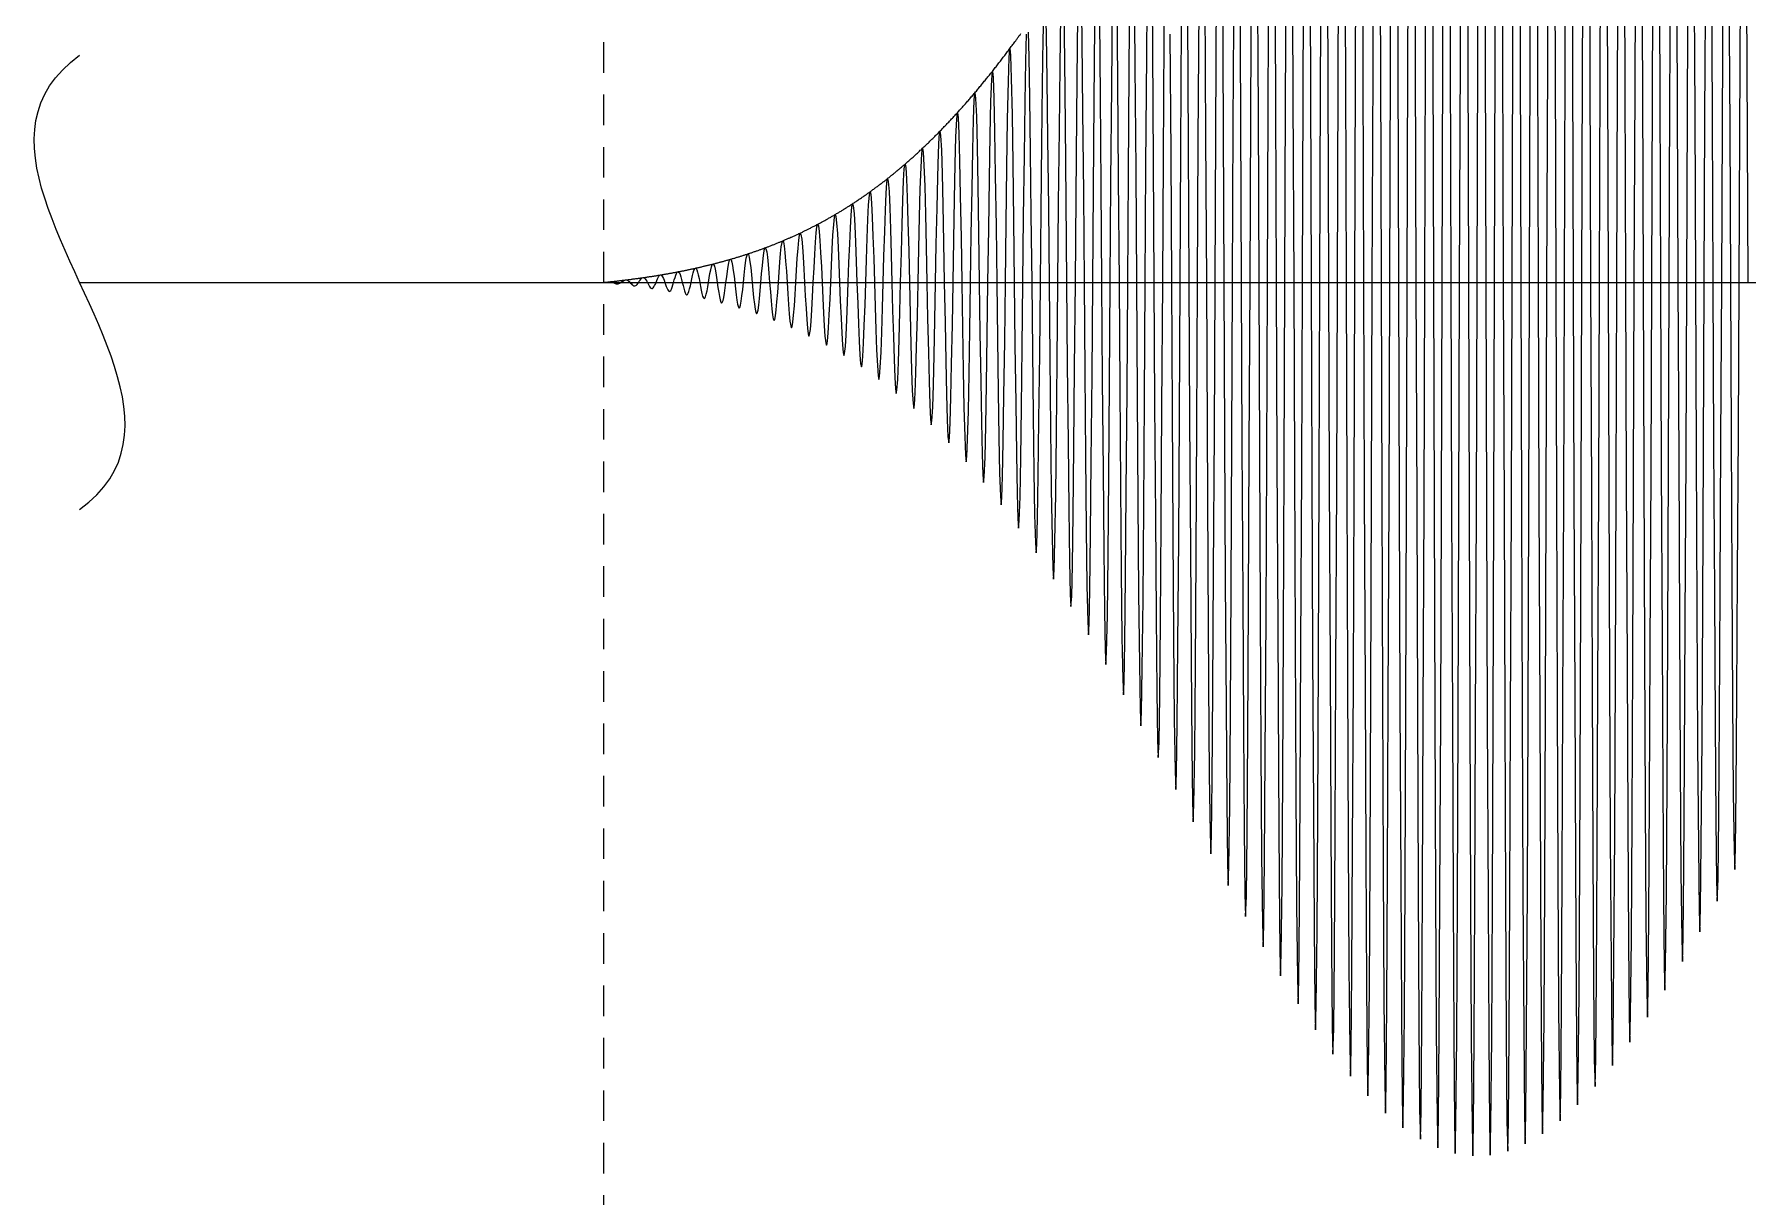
# Model space of a CAD drawing. Header units: metres. Extents: x 5 to 509, y -1 to 159.
# Drawn here: x 28.48 to 48.1, y 66.53 to 79.84 of the extents above; entities that cross this region are included whole.
import ezdxf

# ---------------------------------------------------------------- set-up
doc = ezdxf.new("R2010")
doc.units = ezdxf.units.M
doc.linetypes.add('DASHED', pattern=[0.6, 0.35, -0.25])
doc.layers.add('BASE', color=8, linetype='Continuous')
doc.layers.add('WAVE', color=7, linetype='Continuous')

msp = doc.modelspace()

# ---------------------------------------------------------------- linework, layer by layer
at = {"layer": 'BASE', "linetype": 'DASHED'}
msp.add_line((35, -1), (35, 129), dxfattribs=at)
at = {"layer": 'BASE'}
msp.add_line((29, 77), (501, 77), dxfattribs=at)
at = {"layer": 'WAVE'}
for points in [[(44.083, 81.812), (44.092, 79.493), (44.1, 77), (44.108, 74.504), (44.117, 72.174), (44.125, 70.171), (44.133, 68.631), (44.142, 67.659), (44.15, 67.323), (44.158, 67.647), (44.167, 68.609), (44.175, 70.145), (44.183, 72.149), (44.192, 74.488), (44.2, 77), (44.208, 79.515), (44.217, 81.862)], [(44.283, 81.884), (44.292, 79.53), (44.3, 77), (44.308, 74.468), (44.317, 72.105), (44.325, 70.074), (44.333, 68.513), (44.342, 67.529), (44.35, 67.19), (44.358, 67.52), (44.367, 68.496), (44.375, 70.054), (44.383, 72.086), (44.392, 74.455), (44.4, 77), (44.408, 79.547), (44.417, 81.923)], [(44.483, 81.94), (44.492, 79.558), (44.5, 77), (44.508, 74.44), (44.517, 72.053), (44.525, 70.001), (44.533, 68.425), (44.542, 67.433), (44.55, 67.092), (44.558, 67.426), (44.567, 68.413), (44.575, 69.987), (44.583, 72.039), (44.592, 74.431), (44.6, 77), (44.608, 79.57), (44.617, 81.967)], [(44.683, 81.977), (44.692, 79.577), (44.7, 77), (44.708, 74.422), (44.717, 72.018), (44.725, 69.953), (44.733, 68.368), (44.742, 67.37), (44.75, 67.028), (44.758, 67.366), (44.767, 68.361), (44.775, 69.945), (44.783, 72.011), (44.792, 74.417), (44.8, 77), (44.808, 79.584), (44.817, 81.992)], [(44.883, 81.997), (44.892, 79.587), (44.9, 77), (44.908, 74.413), (44.917, 72.002), (44.925, 69.931), (44.933, 68.341), (44.942, 67.342), (44.95, 67.001), (44.958, 67.342), (44.967, 68.34), (44.975, 69.929), (44.983, 72), (44.992, 74.412), (45, 77), (45.008, 79.588), (45.017, 82)], [(45.083, 81.998), (45.092, 79.587), (45.1, 77), (45.108, 74.413), (45.117, 72.003), (45.125, 69.934), (45.133, 68.347), (45.142, 67.35), (45.15, 67.01), (45.158, 67.352), (45.167, 68.351), (45.175, 69.939), (45.183, 72.008), (45.192, 74.416), (45.2, 77), (45.208, 79.583), (45.217, 81.989)], [(45.283, 81.982), (45.292, 79.578), (45.3, 77), (45.308, 74.423), (45.317, 72.023), (45.325, 69.963), (45.333, 68.383), (45.342, 67.392), (45.35, 67.056), (45.358, 67.397), (45.367, 68.393), (45.375, 69.974), (45.383, 72.033), (45.392, 74.43), (45.4, 77), (45.408, 79.569), (45.417, 81.961)], [(45.483, 81.947), (45.492, 79.56), (45.5, 77), (45.508, 74.442), (45.517, 72.06), (45.525, 70.017), (45.533, 68.451), (45.542, 67.469), (45.55, 67.137), (45.558, 67.477), (45.567, 68.465), (45.575, 70.035), (45.583, 72.077), (45.592, 74.453), (45.6, 77), (45.608, 79.545), (45.617, 81.914)], [(45.683, 81.895), (45.692, 79.532), (45.7, 77), (45.708, 74.47), (45.717, 72.116), (45.725, 70.096), (45.733, 68.549), (45.742, 67.58), (45.75, 67.253), (45.758, 67.59), (45.767, 68.568), (45.775, 70.12), (45.783, 72.138), (45.792, 74.485), (45.8, 77), (45.808, 79.512), (45.817, 81.851)], [(45.883, 81.826), (45.892, 79.496), (45.9, 77), (45.908, 74.507), (45.917, 72.188), (45.925, 70.199), (45.933, 68.676), (45.942, 67.723), (45.95, 67.402), (45.958, 67.736), (45.967, 68.7), (45.975, 70.228), (45.983, 72.215), (45.992, 74.525), (46, 77), (46.008, 79.471), (46.017, 81.77)], [(43.683, 81.621), (43.692, 79.394), (43.7, 77), (43.708, 74.601), (43.717, 72.361), (43.725, 70.433), (43.733, 68.95), (43.742, 68.013), (43.75, 67.687), (43.758, 67.995), (43.767, 68.919), (43.775, 70.396), (43.783, 72.326), (43.792, 74.578), (43.8, 77), (43.808, 79.426), (43.817, 81.691)], [(43.883, 81.724), (43.892, 79.447), (43.9, 77), (43.908, 74.548), (43.917, 72.26), (43.925, 70.291), (43.933, 68.777), (43.942, 67.821), (43.95, 67.489), (43.958, 67.806), (43.967, 68.751), (43.975, 70.259), (43.983, 72.23), (43.992, 74.529), (44, 77), (44.008, 79.475), (44.017, 81.785)], [(46.083, 81.74), (46.092, 79.452), (46.1, 77), (46.108, 74.553), (46.117, 72.276), (46.125, 70.325), (46.133, 68.832), (46.142, 67.897), (46.15, 67.584), (46.158, 67.913), (46.167, 68.86), (46.175, 70.36), (46.183, 72.309), (46.192, 74.574), (46.2, 77), (46.208, 79.422), (46.217, 81.674)], [(46.283, 81.639), (46.292, 79.399), (46.3, 77), (46.308, 74.606), (46.317, 72.379), (46.325, 70.472), (46.333, 69.013), (46.342, 68.101), (46.35, 67.796), (46.358, 68.119), (46.367, 69.046), (46.375, 70.512), (46.383, 72.417), (46.392, 74.63), (46.4, 77), (46.408, 79.365), (46.417, 81.563)], [(43.283, 81.372), (43.292, 79.266), (43.3, 77), (43.308, 74.728), (43.317, 72.605), (43.325, 70.777), (43.333, 69.369), (43.342, 68.478), (43.35, 68.166), (43.358, 68.456), (43.367, 69.33), (43.375, 70.73), (43.383, 72.561), (43.392, 74.699), (43.4, 77), (43.408, 79.306), (43.417, 81.461)], [(43.483, 81.503), (43.492, 79.333), (43.5, 77), (43.508, 74.661), (43.517, 72.477), (43.525, 70.596), (43.533, 69.148), (43.542, 68.232), (43.55, 67.913), (43.558, 68.213), (43.567, 69.113), (43.575, 70.553), (43.583, 72.437), (43.592, 74.635), (43.6, 77), (43.608, 79.37), (43.617, 81.583)], [(46.483, 81.523), (46.492, 79.339), (46.5, 77), (46.508, 74.667), (46.517, 72.497), (46.525, 70.639), (46.533, 69.219), (46.542, 68.332), (46.55, 68.036), (46.558, 68.352), (46.567, 69.256), (46.575, 70.684), (46.583, 72.539), (46.592, 74.694), (46.6, 77), (46.608, 79.301), (46.617, 81.439)], [(43.083, 81.23), (43.092, 79.193), (43.1, 77), (43.108, 74.801), (43.117, 72.746), (43.125, 70.975), (43.133, 69.611), (43.142, 68.747), (43.15, 68.443), (43.158, 68.723), (43.167, 69.569), (43.175, 70.924), (43.183, 72.698), (43.192, 74.77), (43.2, 77), (43.208, 79.236), (43.217, 81.326)], [(46.683, 81.395), (46.692, 79.272), (46.7, 77), (46.708, 74.734), (46.717, 72.628), (46.725, 70.825), (46.733, 69.447), (46.742, 68.587), (46.75, 68.302), (46.758, 68.609), (46.767, 69.487), (46.775, 70.874), (46.783, 72.674), (46.792, 74.764), (46.8, 77), (46.808, 79.23), (46.817, 81.302)], [(46.883, 81.254), (46.892, 79.199), (46.9, 77), (46.908, 74.807), (46.917, 72.77), (46.925, 71.027), (46.933, 69.696), (46.942, 68.865), (46.95, 68.59), (46.958, 68.889), (46.967, 69.739), (46.975, 71.08), (46.983, 72.82), (46.992, 74.84), (47, 77), (47.008, 79.154), (47.017, 81.154)], [(42.683, 80.915), (42.692, 79.03), (42.7, 77), (42.708, 74.963), (42.717, 73.057), (42.725, 71.415), (42.733, 70.147), (42.742, 69.344), (42.75, 69.06), (42.758, 69.318), (42.767, 70.1), (42.775, 71.357), (42.783, 73.003), (42.792, 74.928), (42.8, 77), (42.808, 79.079), (42.817, 81.024)], [(42.883, 81.077), (42.892, 79.114), (42.9, 77), (42.908, 74.88), (42.917, 72.897), (42.925, 71.188), (42.933, 69.871), (42.942, 69.036), (42.95, 68.742), (42.958, 69.011), (42.967, 69.826), (42.975, 71.134), (42.983, 72.846), (42.992, 74.846), (43, 77), (43.008, 79.16), (43.017, 81.18)], [(47.083, 81.103), (47.092, 79.12), (47.1, 77), (47.108, 74.886), (47.117, 72.923), (47.125, 71.244), (47.133, 69.962), (47.142, 69.162), (47.15, 68.899), (47.158, 69.188), (47.167, 70.007), (47.175, 71.3), (47.183, 72.976), (47.192, 74.921), (47.2, 77), (47.208, 79.072), (47.217, 80.997)], [(41.275, 80.75), (41.283, 79.659), (41.292, 78.381), (41.3, 77), (41.308, 75.612), (41.317, 74.31), (41.325, 73.185), (41.333, 72.315), (41.342, 71.76), (41.35, 71.56), (41.358, 71.731), (41.367, 72.262), (41.375, 73.121), (41.383, 74.25), (41.392, 75.572), (41.4, 77), (41.408, 78.436), (41.417, 79.781), (41.425, 80.944)], [(42.483, 80.746), (42.492, 78.943), (42.5, 77), (42.508, 75.05), (42.517, 73.225), (42.525, 71.652), (42.533, 70.437), (42.542, 69.667), (42.55, 69.394), (42.558, 69.639), (42.567, 70.388), (42.575, 71.591), (42.583, 73.169), (42.592, 75.013), (42.6, 77), (42.608, 78.994), (42.617, 80.86)], [(47.283, 80.943), (47.292, 79.037), (47.3, 77), (47.308, 74.97), (47.317, 73.085), (47.325, 71.473), (47.333, 70.243), (47.342, 69.477), (47.35, 69.225), (47.358, 69.503), (47.367, 70.291), (47.375, 71.532), (47.383, 73.14), (47.392, 75.006), (47.4, 77), (47.408, 78.987), (47.417, 80.831)], [(41.075, 80.495), (41.083, 79.479), (41.092, 78.287), (41.1, 77), (41.108, 75.705), (41.117, 74.491), (41.125, 73.441), (41.133, 72.629), (41.142, 72.11), (41.15, 71.922), (41.158, 72.081), (41.167, 72.577), (41.175, 73.378), (41.183, 74.431), (41.192, 75.666), (41.2, 77), (41.208, 78.341), (41.217, 79.599), (41.225, 80.686)], [(42.283, 80.571), (42.292, 78.852), (42.3, 77), (42.308, 75.14), (42.317, 73.399), (42.325, 71.897), (42.333, 70.738), (42.342, 70.001), (42.35, 69.74), (42.358, 69.973), (42.367, 70.687), (42.375, 71.835), (42.383, 73.341), (42.392, 75.102), (42.4, 77), (42.408, 78.905), (42.417, 80.688)], [(47.483, 80.775), (47.492, 78.95), (47.5, 77), (47.508, 75.057), (47.517, 73.254), (47.525, 71.712), (47.533, 70.536), (47.542, 69.805), (47.55, 69.565), (47.558, 69.833), (47.567, 70.586), (47.575, 71.774), (47.583, 73.312), (47.592, 75.095), (47.6, 77), (47.608, 78.898), (47.617, 80.659)], [(42.083, 80.392), (42.092, 78.76), (42.1, 77), (42.108, 75.233), (42.117, 73.578), (42.125, 72.15), (42.133, 71.047), (42.142, 70.346), (42.15, 70.096), (42.158, 70.317), (42.167, 70.995), (42.175, 72.086), (42.183, 73.518), (42.192, 75.194), (42.2, 77), (42.208, 78.814), (42.217, 80.512)], [(47.683, 80.601), (47.692, 78.86), (47.7, 77), (47.708, 75.148), (47.717, 73.429), (47.725, 71.96), (47.733, 70.84), (47.742, 70.144), (47.75, 69.917), (47.758, 70.173), (47.767, 70.892), (47.775, 72.023), (47.783, 73.488), (47.792, 75.186), (47.8, 77), (47.808, 78.806), (47.817, 80.482)], [(40.267, 80.098), (40.275, 79.539), (40.283, 78.802), (40.292, 77.936), (40.3, 77), (40.308, 76.057), (40.317, 75.172), (40.325, 74.405), (40.333, 73.81), (40.342, 73.43), (40.35, 73.29), (40.358, 73.404), (40.367, 73.764), (40.375, 74.349), (40.383, 75.118), (40.392, 76.023), (40.4, 77), (40.408, 77.984), (40.417, 78.908), (40.425, 79.709), (40.433, 80.329)], [(40.467, 80.376), (40.475, 79.766), (40.483, 78.963), (40.492, 78.02), (40.5, 77), (40.508, 75.973), (40.517, 75.01), (40.525, 74.176), (40.533, 73.529), (40.542, 73.115), (40.55, 72.964), (40.558, 73.088), (40.567, 73.481), (40.575, 74.117), (40.583, 74.954), (40.592, 75.937), (40.6, 77), (40.608, 78.07), (40.617, 79.074), (40.625, 79.942)], [(40.875, 80.246), (40.883, 79.302), (40.892, 78.196), (40.9, 77), (40.908, 75.797), (40.917, 74.669), (40.925, 73.692), (40.933, 72.936), (40.942, 72.454), (40.95, 72.278), (40.958, 72.425), (40.967, 72.886), (40.975, 73.63), (40.983, 74.61), (40.992, 75.759), (41, 77), (41.008, 78.249), (41.017, 79.42), (41.025, 80.432)], [(41.883, 80.21), (41.892, 78.665), (41.9, 77), (41.908, 75.327), (41.917, 73.76), (41.925, 72.407), (41.933, 71.362), (41.942, 70.696), (41.95, 70.459), (41.958, 70.667), (41.967, 71.309), (41.975, 72.342), (41.983, 73.699), (41.992, 75.287), (42, 77), (42.008, 78.721), (42.017, 80.331)], [(47.883, 80.422), (47.892, 78.767), (47.9, 77), (47.908, 75.24), (47.917, 73.608), (47.925, 72.214), (47.933, 71.151), (47.942, 70.491), (47.95, 70.277), (47.958, 70.52), (47.967, 71.204), (47.975, 72.278), (47.983, 73.669), (47.992, 75.279), (48, 77), (48.008, 78.713), (48.017, 80.301)], [(48.083, 80.24), (48.092, 78.673), (48.1, 77)], [(39.858, 79.864), (39.867, 79.578), (39.875, 79.113), (39.883, 78.5), (39.892, 77.78), (39.9, 77), (39.908, 76.214), (39.917, 75.476), (39.925, 74.836), (39.933, 74.339), (39.942, 74.02), (39.95, 73.903), (39.958, 73.997), (39.967, 74.297), (39.975, 74.784), (39.983, 75.427), (39.992, 76.183), (40, 77), (40.008, 77.824), (40.017, 78.598), (40.025, 79.268), (40.033, 79.789), (40.042, 80.122)], [(40.058, 80.146), (40.067, 79.832), (40.075, 79.321), (40.083, 78.648), (40.092, 77.856), (40.1, 77), (40.108, 76.137), (40.117, 75.327), (40.125, 74.625), (40.133, 74.081), (40.142, 73.732), (40.15, 73.604), (40.158, 73.707), (40.167, 74.037), (40.175, 74.571), (40.183, 75.276), (40.192, 76.104), (40.2, 77), (40.208, 77.902), (40.217, 78.75), (40.225, 79.484), (40.233, 80.053)], [(40.675, 80.002), (40.683, 79.13), (40.692, 78.106), (40.7, 77), (40.708, 75.886), (40.717, 74.842), (40.725, 73.938), (40.733, 73.237), (40.742, 72.789), (40.75, 72.626), (40.758, 72.762), (40.767, 73.188), (40.775, 73.877), (40.783, 74.785), (40.792, 75.849), (40.8, 77), (40.808, 78.158), (40.817, 79.244), (40.825, 80.184)], [(41.683, 80.026), (41.692, 78.57), (41.7, 77), (41.708, 75.422), (41.717, 73.943), (41.725, 72.667), (41.733, 71.679), (41.742, 71.051), (41.75, 70.826), (41.758, 71.021), (41.767, 71.626), (41.775, 72.602), (41.783, 73.882), (41.792, 75.382), (41.8, 77), (41.808, 78.626), (41.817, 80.148)], [(41.483, 79.842), (41.492, 78.475), (41.5, 77), (41.508, 75.517), (41.517, 74.127), (41.525, 72.927), (41.533, 71.998), (41.542, 71.406), (41.55, 71.193), (41.558, 71.377), (41.567, 71.945), (41.575, 72.862), (41.583, 74.066), (41.592, 75.477), (41.6, 77), (41.608, 78.531), (41.617, 79.965)], [(35, 77), (35.008, 77), (35.017, 77.001), (35.025, 77.002), (35.033, 77.003), (35.042, 77.004), (35.05, 77.005), (35.058, 77.006), (35.067, 77.006), (35.075, 77.006), (35.083, 77.004), (35.092, 77.002), (35.1, 77), (35.108, 76.997), (35.117, 76.994), (35.125, 76.991), (35.133, 76.988), (35.142, 76.985), (35.15, 76.984), (35.158, 76.984), (35.167, 76.984), (35.175, 76.987), (35.183, 76.99), (35.192, 76.995), (35.2, 77), (35.208, 77.006), (35.217, 77.012), (35.225, 77.018), (35.233, 77.022), (35.242, 77.026), (35.25, 77.028), (35.258, 77.028), (35.267, 77.026), (35.275, 77.022), (35.283, 77.016), (35.292, 77.009), (35.3, 77), (35.308, 76.991), (35.317, 76.982), (35.325, 76.974), (35.333, 76.967), (35.342, 76.962), (35.35, 76.959), (35.358, 76.96), (35.367, 76.963), (35.375, 76.969), (35.383, 76.977), (35.392, 76.988), (35.4, 77), (35.408, 77.013), (35.417, 77.025), (35.425, 77.036), (35.433, 77.045), (35.442, 77.052), (35.45, 77.055), (35.458, 77.054), (35.467, 77.049), (35.475, 77.041), (35.483, 77.03), (35.492, 77.016), (35.5, 77), (35.508, 76.984), (35.517, 76.968), (35.525, 76.954), (35.533, 76.942), (35.542, 76.934), (35.55, 76.931), (35.558, 76.932), (35.567, 76.938), (35.575, 76.948), (35.583, 76.963), (35.592, 76.98), (35.6, 77), (35.608, 77.02), (35.617, 77.04), (35.625, 77.058), (35.633, 77.072), (35.642, 77.081), (35.65, 77.086), (35.658, 77.084), (35.667, 77.076), (35.675, 77.063), (35.683, 77.046), (35.692, 77.024), (35.7, 77), (35.708, 76.975), (35.717, 76.952), (35.725, 76.93), (35.733, 76.914), (35.742, 76.902), (35.75, 76.897), (35.758, 76.899), (35.767, 76.908), (35.775, 76.924), (35.783, 76.946), (35.792, 76.971), (35.8, 77), (35.808, 77.029), (35.817, 77.058), (35.825, 77.082), (35.833, 77.102), (35.842, 77.116), (35.85, 77.121), (35.858, 77.119), (35.867, 77.108), (35.875, 77.089), (35.883, 77.064), (35.892, 77.034), (35.9, 77), (35.908, 76.966), (35.917, 76.933), (35.925, 76.904), (35.933, 76.881), (35.942, 76.865), (35.95, 76.859), (35.958, 76.862), (35.967, 76.875), (35.975, 76.896), (35.983, 76.926), (35.992, 76.961), (36, 77), (36.008, 77.04), (36.017, 77.078), (36.025, 77.111), (36.033, 77.138), (36.042, 77.155), (36.05, 77.163), (36.058, 77.159), (36.067, 77.144), (36.075, 77.119), (36.083, 77.085), (36.092, 77.045), (36.1, 77), (36.108, 76.954), (36.117, 76.911), (36.125, 76.873), (36.133, 76.843), (36.142, 76.823), (36.15, 76.814), (36.158, 76.819), (36.167, 76.836), (36.175, 76.865), (36.183, 76.903), (36.192, 76.949), (36.2, 77), (36.208, 77.052), (36.217, 77.101), (36.225, 77.144), (36.233, 77.178), (36.242, 77.201), (36.25, 77.21), (36.258, 77.205), (36.267, 77.186), (36.275, 77.153), (36.283, 77.109), (36.292, 77.057), (36.3, 77), (36.308, 76.942), (36.317, 76.886), (36.325, 76.838), (36.333, 76.799), (36.342, 76.774), (36.35, 76.764), (36.358, 76.769), (36.367, 76.791), (36.375, 76.828), (36.383, 76.877), (36.392, 76.936), (36.4, 77), (36.408, 77.065), (36.417, 77.127), (36.425, 77.182), (36.433, 77.225), (36.442, 77.253), (36.45, 77.265), (36.458, 77.258), (36.467, 77.233), (36.475, 77.192), (36.483, 77.137), (36.492, 77.072), (36.5, 77), (36.508, 76.927), (36.517, 76.858), (36.525, 76.797), (36.533, 76.749), (36.542, 76.718), (36.55, 76.706), (36.558, 76.713), (36.567, 76.74), (36.575, 76.786), (36.583, 76.848), (36.592, 76.92), (36.6, 77), (36.608, 77.081), (36.617, 77.158), (36.625, 77.225), (36.633, 77.278), (36.642, 77.313), (36.65, 77.326), (36.658, 77.318), (36.667, 77.287), (36.675, 77.237), (36.683, 77.169), (36.692, 77.088), (36.7, 77), (36.708, 76.91), (36.717, 76.826), (36.725, 76.751), (36.733, 76.693), (36.742, 76.655), (36.75, 76.64), (36.758, 76.649), (36.767, 76.683), (36.775, 76.739), (36.783, 76.814), (36.792, 76.903), (36.8, 77), (36.808, 77.099), (36.817, 77.192), (36.825, 77.274), (36.833, 77.338), (36.842, 77.38), (36.85, 77.397), (36.858, 77.386), (36.867, 77.349), (36.875, 77.287), (36.883, 77.205), (36.892, 77.107), (36.9, 77), (36.908, 76.892), (36.917, 76.789), (36.925, 76.699), (36.933, 76.629), (36.942, 76.583), (36.95, 76.565), (36.958, 76.576), (36.967, 76.617), (36.975, 76.685), (36.983, 76.776), (36.992, 76.883), (37, 77), (37.008, 77.119), (37.017, 77.231), (37.025, 77.329), (37.033, 77.406), (37.042, 77.456), (37.05, 77.476), (37.058, 77.463), (37.067, 77.418), (37.075, 77.344), (37.083, 77.245), (37.092, 77.128), (37.1, 77), (37.108, 76.87), (37.117, 76.748), (37.125, 76.641), (37.133, 76.557), (37.142, 76.502), (37.15, 76.481), (37.158, 76.495), (37.167, 76.544), (37.175, 76.625), (37.183, 76.733), (37.192, 76.861), (37.2, 77), (37.208, 77.141), (37.217, 77.275), (37.225, 77.391), (37.233, 77.483), (37.242, 77.542), (37.25, 77.565), (37.258, 77.55), (37.267, 77.496), (37.275, 77.408), (37.283, 77.291), (37.292, 77.151), (37.3, 77), (37.308, 76.846), (37.317, 76.701), (37.325, 76.575), (37.333, 76.475), (37.342, 76.411), (37.35, 76.386), (37.358, 76.403), (37.367, 76.461), (37.375, 76.557), (37.383, 76.685), (37.392, 76.836), (37.4, 77), (37.408, 77.167), (37.417, 77.324), (37.425, 77.461), (37.433, 77.569), (37.442, 77.638), (37.45, 77.665), (37.458, 77.647), (37.467, 77.584), (37.475, 77.48), (37.483, 77.342), (37.492, 77.178), (37.5, 77), (37.508, 76.82), (37.517, 76.649), (37.525, 76.501), (37.533, 76.385), (37.542, 76.309), (37.55, 76.28), (37.558, 76.3), (37.567, 76.369), (37.575, 76.481), (37.583, 76.631), (37.592, 76.808), (37.6, 77), (37.608, 77.195), (37.617, 77.379), (37.625, 77.539), (37.633, 77.664), (37.642, 77.746), (37.65, 77.777), (37.658, 77.755), (37.667, 77.681), (37.675, 77.56), (37.683, 77.398), (37.692, 77.208), (37.7, 77), (37.708, 76.79), (37.717, 76.592), (37.725, 76.419), (37.733, 76.284), (37.742, 76.196), (37.75, 76.163), (37.758, 76.186), (37.767, 76.266), (37.775, 76.397), (37.783, 76.571), (37.792, 76.777), (37.8, 77), (37.808, 77.226), (37.817, 77.44), (37.825, 77.626), (37.833, 77.771), (37.842, 77.865), (37.85, 77.901), (37.858, 77.876), (37.867, 77.79), (37.875, 77.649), (37.883, 77.461), (37.892, 77.24), (37.9, 77), (37.908, 76.757), (37.917, 76.527), (37.925, 76.328), (37.933, 76.172), (37.942, 76.071), (37.95, 76.032), (37.958, 76.06), (37.967, 76.152), (37.975, 76.303), (37.983, 76.505), (37.992, 76.742), (38, 77), (38.008, 77.261), (38.017, 77.507), (38.025, 77.721), (38.033, 77.889), (38.042, 77.997), (38.05, 78.038), (38.058, 78.009), (38.067, 77.909), (38.075, 77.747), (38.083, 77.531), (38.092, 77.277), (38.1, 77), (38.108, 76.72), (38.117, 76.457), (38.125, 76.227), (38.133, 76.048), (38.142, 75.932), (38.15, 75.888), (38.158, 75.92), (38.167, 76.026), (38.175, 76.2), (38.183, 76.431), (38.192, 76.704), (38.2, 77), (38.208, 77.299), (38.217, 77.581), (38.225, 77.827), (38.233, 78.018), (38.242, 78.142), (38.25, 78.189), (38.258, 78.155), (38.267, 78.041), (38.275, 77.855), (38.283, 77.608), (38.292, 77.316), (38.3, 77), (38.308, 76.68), (38.317, 76.379), (38.325, 76.117), (38.333, 75.912), (38.342, 75.78), (38.35, 75.73), (38.358, 75.767), (38.367, 75.888), (38.375, 76.087), (38.383, 76.351), (38.392, 76.662), (38.4, 77), (38.408, 77.341), (38.417, 77.663), (38.425, 77.943), (38.433, 78.161), (38.442, 78.301), (38.45, 78.355), (38.458, 78.315), (38.467, 78.186), (38.475, 77.973), (38.483, 77.692), (38.492, 77.36), (38.5, 77), (38.508, 76.636), (38.517, 76.293), (38.525, 75.996), (38.533, 75.763), (38.542, 75.613), (38.55, 75.557), (38.558, 75.599), (38.567, 75.737), (38.575, 75.964), (38.583, 76.263), (38.592, 76.617), (38.6, 77), (38.608, 77.387), (38.617, 77.752), (38.625, 78.069), (38.633, 78.316), (38.642, 78.475), (38.65, 78.535), (38.658, 78.49), (38.667, 78.343), (38.675, 78.102), (38.683, 77.783), (38.692, 77.408), (38.7, 77), (38.708, 76.588), (38.717, 76.201), (38.725, 75.864), (38.733, 75.601), (38.742, 75.432), (38.75, 75.369), (38.758, 75.416), (38.767, 75.573), (38.775, 75.829), (38.783, 76.168), (38.792, 76.567), (38.8, 77), (38.808, 77.437), (38.817, 77.849), (38.825, 78.206), (38.833, 78.485), (38.842, 78.664), (38.85, 78.731), (38.858, 78.681), (38.867, 78.514), (38.875, 78.242), (38.883, 77.883), (38.892, 77.459), (38.9, 77), (38.908, 76.536), (38.917, 76.1), (38.925, 75.721), (38.933, 75.426), (38.942, 75.236), (38.95, 75.165), (38.958, 75.219), (38.967, 75.395), (38.975, 75.683), (38.983, 76.065), (38.992, 76.513), (39, 77), (39.008, 77.491), (39.017, 77.953), (39.025, 78.355), (39.033, 78.667), (39.042, 78.868), (39.05, 78.943), (39.058, 78.886), (39.067, 78.699), (39.075, 78.394), (39.083, 77.99), (39.092, 77.515), (39.1, 77), (39.108, 76.48), (39.117, 75.991), (39.125, 75.567), (39.133, 75.236), (39.142, 75.024), (39.15, 74.944), (39.158, 75.005), (39.167, 75.203), (39.175, 75.526), (39.183, 75.953), (39.192, 76.456), (39.2, 77), (39.208, 77.549), (39.217, 78.066), (39.225, 78.515), (39.233, 78.864), (39.242, 79.088), (39.25, 79.172), (39.258, 79.107), (39.267, 78.898), (39.275, 78.557), (39.283, 78.106), (39.292, 77.575), (39.3, 77), (39.308, 76.42), (39.317, 75.874), (39.325, 75.401), (39.333, 75.033), (39.342, 74.796), (39.35, 74.708), (39.358, 74.776), (39.367, 74.997), (39.375, 75.358), (39.383, 75.834), (39.392, 76.394), (39.4, 77), (39.408, 77.612), (39.417, 78.187), (39.425, 78.686), (39.433, 79.074), (39.442, 79.324), (39.45, 79.416), (39.458, 79.344), (39.467, 79.111), (39.475, 78.731), (39.483, 78.229), (39.492, 77.639), (39.5, 77), (39.508, 76.355), (39.517, 75.749), (39.525, 75.224), (39.533, 74.815), (39.542, 74.553), (39.55, 74.455), (39.558, 74.532), (39.567, 74.778), (39.575, 75.178), (39.583, 75.706), (39.592, 76.327), (39.6, 77), (39.608, 77.678), (39.617, 78.316), (39.625, 78.869), (39.633, 79.299), (39.642, 79.575), (39.65, 79.677), (39.658, 79.596), (39.667, 79.338), (39.675, 78.917), (39.683, 78.361), (39.692, 77.707), (39.7, 77), (39.708, 76.287), (39.717, 75.616), (39.725, 75.035), (39.733, 74.584), (39.742, 74.294), (39.75, 74.187), (39.758, 74.272), (39.767, 74.544), (39.775, 74.986), (39.783, 75.57), (39.792, 76.257), (39.8, 77), (39.808, 77.749), (39.817, 78.453), (39.825, 79.063), (39.833, 79.537), (39.842, 79.841)], [(29, 74.4), (29.106, 74.483), (29.198, 74.569), (29.277, 74.658), (29.344, 74.751), (29.399, 74.846), (29.443, 74.943), (29.476, 75.044), (29.5, 75.146), (29.514, 75.251), (29.52, 75.358), (29.517, 75.467), (29.506, 75.578), (29.489, 75.691), (29.465, 75.805), (29.435, 75.92), (29.4, 76.037), (29.36, 76.155), (29.316, 76.274), (29.269, 76.394), (29.219, 76.514), (29.166, 76.635), (29.112, 76.756), (29.056, 76.878), (29, 77), (28.944, 77.122), (28.888, 77.244), (28.834, 77.365), (28.781, 77.486), (28.731, 77.606), (28.684, 77.726), (28.64, 77.845), (28.6, 77.963), (28.565, 78.08), (28.535, 78.195), (28.511, 78.309), (28.494, 78.422), (28.483, 78.533), (28.48, 78.642), (28.486, 78.749), (28.5, 78.854), (28.524, 78.956), (28.557, 79.057), (28.601, 79.154), (28.656, 79.249), (28.723, 79.342), (28.802, 79.431), (28.894, 79.517), (29, 79.6)]]:
    msp.add_lwpolyline(points, dxfattribs=at)
at = {"layer": 'WAVE', "linetype": 'DASHED'}
msp.add_lwpolyline([(35, 77), (35.008, 77.001), (35.017, 77.002), (35.025, 77.003), (35.033, 77.003), (35.042, 77.004), (35.05, 77.005), (35.058, 77.006), (35.067, 77.007), (35.075, 77.008), (35.083, 77.009), (35.092, 77.01), (35.1, 77.011), (35.108, 77.011), (35.117, 77.012), (35.125, 77.013), (35.133, 77.014), (35.142, 77.015), (35.15, 77.016), (35.158, 77.017), (35.167, 77.018), (35.175, 77.019), (35.183, 77.02), (35.192, 77.021), (35.2, 77.022), (35.208, 77.023), (35.217, 77.024), (35.225, 77.025), (35.233, 77.026), (35.242, 77.027), (35.25, 77.028), (35.258, 77.029), (35.267, 77.03), (35.275, 77.031), (35.283, 77.032), (35.292, 77.033), (35.3, 77.034), (35.308, 77.035), (35.317, 77.036), (35.325, 77.037), (35.333, 77.039), (35.342, 77.04), (35.35, 77.041), (35.358, 77.042), (35.367, 77.043), (35.375, 77.044), (35.383, 77.045), (35.392, 77.046), (35.4, 77.048), (35.408, 77.049), (35.417, 77.05), (35.425, 77.051), (35.433, 77.052), (35.442, 77.053), (35.45, 77.055), (35.458, 77.056), (35.467, 77.057), (35.475, 77.058), (35.483, 77.059), (35.492, 77.061), (35.5, 77.062), (35.508, 77.063), (35.517, 77.064), (35.525, 77.066), (35.533, 77.067), (35.542, 77.068), (35.55, 77.069), (35.558, 77.071), (35.567, 77.072), (35.575, 77.073), (35.583, 77.075), (35.592, 77.076), (35.6, 77.077), (35.608, 77.079), (35.617, 77.08), (35.625, 77.081), (35.633, 77.083), (35.642, 77.084), (35.65, 77.086), (35.658, 77.087), (35.667, 77.088), (35.675, 77.09), (35.683, 77.091), (35.692, 77.093), (35.7, 77.094), (35.708, 77.095), (35.717, 77.097), (35.725, 77.098), (35.733, 77.1), (35.742, 77.101), (35.75, 77.103), (35.758, 77.104), (35.767, 77.106), (35.775, 77.107), (35.783, 77.109), (35.792, 77.11), (35.8, 77.112), (35.808, 77.113), (35.817, 77.115), (35.825, 77.117), (35.833, 77.118), (35.842, 77.12), (35.85, 77.121), (35.858, 77.123), (35.867, 77.125), (35.875, 77.126), (35.883, 77.128), (35.892, 77.129), (35.9, 77.131), (35.908, 77.133), (35.917, 77.134), (35.925, 77.136), (35.933, 77.138), (35.942, 77.14), (35.95, 77.141), (35.958, 77.143), (35.967, 77.145), (35.975, 77.147), (35.983, 77.148), (35.992, 77.15), (36, 77.152), (36.008, 77.154), (36.017, 77.155), (36.025, 77.157), (36.033, 77.159), (36.042, 77.161), (36.05, 77.163), (36.058, 77.165), (36.067, 77.166), (36.075, 77.168), (36.083, 77.17), (36.092, 77.172), (36.1, 77.174), (36.108, 77.176), (36.117, 77.178), (36.125, 77.18), (36.133, 77.182), (36.142, 77.184), (36.15, 77.186), (36.158, 77.188), (36.167, 77.19), (36.175, 77.192), (36.183, 77.194), (36.192, 77.196), (36.2, 77.198), (36.208, 77.2), (36.217, 77.202), (36.225, 77.204), (36.233, 77.206), (36.242, 77.208), (36.25, 77.21), (36.258, 77.212), (36.267, 77.214), (36.275, 77.217), (36.283, 77.219), (36.292, 77.221), (36.3, 77.223), (36.308, 77.225), (36.317, 77.228), (36.325, 77.23), (36.333, 77.232), (36.342, 77.234), (36.35, 77.236), (36.358, 77.239), (36.367, 77.241), (36.375, 77.243), (36.383, 77.246), (36.392, 77.248), (36.4, 77.25), (36.408, 77.253), (36.417, 77.255), (36.425, 77.257), (36.433, 77.26), (36.442, 77.262), (36.45, 77.265), (36.458, 77.267), (36.467, 77.269), (36.475, 77.272), (36.483, 77.274), (36.492, 77.277), (36.5, 77.279), (36.508, 77.282), (36.517, 77.284), (36.525, 77.287), (36.533, 77.289), (36.542, 77.292), (36.55, 77.294), (36.558, 77.297), (36.567, 77.3), (36.575, 77.302), (36.583, 77.305), (36.592, 77.308), (36.6, 77.31), (36.608, 77.313), (36.617, 77.316), (36.625, 77.318), (36.633, 77.321), (36.642, 77.324), (36.65, 77.326), (36.658, 77.329), (36.667, 77.332), (36.675, 77.335), (36.683, 77.338), (36.692, 77.34), (36.7, 77.343), (36.708, 77.346), (36.717, 77.349), (36.725, 77.352), (36.733, 77.355), (36.742, 77.358), (36.75, 77.36), (36.758, 77.363), (36.767, 77.366), (36.775, 77.369), (36.783, 77.372), (36.792, 77.375), (36.8, 77.378), (36.808, 77.381), (36.817, 77.384), (36.825, 77.387), (36.833, 77.39), (36.842, 77.394), (36.85, 77.397), (36.858, 77.4), (36.867, 77.403), (36.875, 77.406), (36.883, 77.409), (36.892, 77.412), (36.9, 77.416), (36.908, 77.419), (36.917, 77.422), (36.925, 77.425), (36.933, 77.429), (36.942, 77.432), (36.95, 77.435), (36.958, 77.438), (36.967, 77.442), (36.975, 77.445), (36.983, 77.449), (36.992, 77.452), (37, 77.455), (37.008, 77.459), (37.017, 77.462), (37.025, 77.466), (37.033, 77.469), (37.042, 77.473), (37.05, 77.476), (37.058, 77.48), (37.067, 77.483), (37.075, 77.487), (37.083, 77.49), (37.092, 77.494), (37.1, 77.497), (37.108, 77.501), (37.117, 77.505), (37.125, 77.508), (37.133, 77.512), (37.142, 77.516), (37.15, 77.519), (37.158, 77.523), (37.167, 77.527), (37.175, 77.531), (37.183, 77.534), (37.192, 77.538), (37.2, 77.542), (37.208, 77.546), (37.217, 77.55), (37.225, 77.554), (37.233, 77.558), (37.242, 77.561), (37.25, 77.565), (37.258, 77.569), (37.267, 77.573), (37.275, 77.577), (37.283, 77.581), (37.292, 77.585), (37.3, 77.589), (37.308, 77.593), (37.317, 77.597), (37.325, 77.602), (37.333, 77.606), (37.342, 77.61), (37.35, 77.614), (37.358, 77.618), (37.367, 77.622), (37.375, 77.627), (37.383, 77.631), (37.392, 77.635), (37.4, 77.639), (37.408, 77.644), (37.417, 77.648), (37.425, 77.652), (37.433, 77.657), (37.442, 77.661), (37.45, 77.665), (37.458, 77.67), (37.467, 77.674), (37.475, 77.679), (37.483, 77.683), (37.492, 77.688), (37.5, 77.692), (37.508, 77.697), (37.517, 77.701), (37.525, 77.706), (37.533, 77.71), (37.542, 77.715), (37.55, 77.72), (37.558, 77.724), (37.567, 77.729), (37.575, 77.734), (37.583, 77.738), (37.592, 77.743), (37.6, 77.748), (37.608, 77.753), (37.617, 77.758), (37.625, 77.762), (37.633, 77.767), (37.642, 77.772), (37.65, 77.777), (37.658, 77.782), (37.667, 77.787), (37.675, 77.792), (37.683, 77.797), (37.692, 77.802), (37.7, 77.807), (37.708, 77.812), (37.717, 77.817), (37.725, 77.822), (37.733, 77.827), (37.742, 77.832), (37.75, 77.837), (37.758, 77.843), (37.767, 77.848), (37.775, 77.853), (37.783, 77.858), (37.792, 77.864), (37.8, 77.869), (37.808, 77.874), (37.817, 77.879), (37.825, 77.885), (37.833, 77.89), (37.842, 77.896), (37.85, 77.901), (37.858, 77.906), (37.867, 77.912), (37.875, 77.917), (37.883, 77.923), (37.892, 77.928), (37.9, 77.934), (37.908, 77.94), (37.917, 77.945), (37.925, 77.951), (37.933, 77.956), (37.942, 77.962), (37.95, 77.968), (37.958, 77.974), (37.967, 77.979), (37.975, 77.985), (37.983, 77.991), (37.992, 77.997), (38, 78.003), (38.008, 78.008), (38.017, 78.014), (38.025, 78.02), (38.033, 78.026), (38.042, 78.032), (38.05, 78.038), (38.058, 78.044), (38.067, 78.05), (38.075, 78.056), (38.083, 78.062), (38.092, 78.068), (38.1, 78.075), (38.108, 78.081), (38.117, 78.087), (38.125, 78.093), (38.133, 78.099), (38.142, 78.106), (38.15, 78.112), (38.158, 78.118), (38.167, 78.124), (38.175, 78.131), (38.183, 78.137), (38.192, 78.144), (38.2, 78.15), (38.208, 78.156), (38.217, 78.163), (38.225, 78.169), (38.233, 78.176), (38.242, 78.182), (38.25, 78.189), (38.258, 78.196), (38.267, 78.202), (38.275, 78.209), (38.283, 78.216), (38.292, 78.222), (38.3, 78.229), (38.308, 78.236), (38.317, 78.243), (38.325, 78.249), (38.333, 78.256), (38.342, 78.263), (38.35, 78.27), (38.358, 78.277), (38.367, 78.284), (38.375, 78.291), (38.383, 78.298), (38.392, 78.305), (38.4, 78.312), (38.408, 78.319), (38.417, 78.326), (38.425, 78.333), (38.433, 78.34), (38.442, 78.347), (38.45, 78.355), (38.458, 78.362), (38.467, 78.369), (38.475, 78.376), (38.483, 78.384), (38.492, 78.391), (38.5, 78.398), (38.508, 78.406), (38.517, 78.413), (38.525, 78.42), (38.533, 78.428), (38.542, 78.435), (38.55, 78.443), (38.558, 78.45), (38.567, 78.458), (38.575, 78.466), (38.583, 78.473), (38.592, 78.481), (38.6, 78.489), (38.608, 78.496), (38.617, 78.504), (38.625, 78.512), (38.633, 78.519), (38.642, 78.527), (38.65, 78.535), (38.658, 78.543), (38.667, 78.551), (38.675, 78.559), (38.683, 78.567), (38.692, 78.575), (38.7, 78.583), (38.708, 78.591), (38.717, 78.599), (38.725, 78.607), (38.733, 78.615), (38.742, 78.623), (38.75, 78.631), (38.758, 78.639), (38.767, 78.648), (38.775, 78.656), (38.783, 78.664), (38.792, 78.672), (38.8, 78.681), (38.808, 78.689), (38.817, 78.698), (38.825, 78.706), (38.833, 78.714), (38.842, 78.723), (38.85, 78.731), (38.858, 78.74), (38.867, 78.748), (38.875, 78.757), (38.883, 78.766), (38.892, 78.774), (38.9, 78.783), (38.908, 78.792), (38.917, 78.8), (38.925, 78.809), (38.933, 78.818), (38.942, 78.827), (38.95, 78.835), (38.958, 78.844), (38.967, 78.853), (38.975, 78.862), (38.983, 78.871), (38.992, 78.88), (39, 78.889), (39.008, 78.898), (39.017, 78.907), (39.025, 78.916), (39.033, 78.925), (39.042, 78.934), (39.05, 78.943), (39.058, 78.953), (39.067, 78.962), (39.075, 78.971), (39.083, 78.98), (39.092, 78.99), (39.1, 78.999), (39.108, 79.008), (39.117, 79.018), (39.125, 79.027), (39.133, 79.037), (39.142, 79.046), (39.15, 79.056), (39.158, 79.065), (39.167, 79.075), (39.175, 79.084), (39.183, 79.094), (39.192, 79.103), (39.2, 79.113), (39.208, 79.123), (39.217, 79.133), (39.225, 79.142), (39.233, 79.152), (39.242, 79.162), (39.25, 79.172), (39.258, 79.182), (39.267, 79.191), (39.275, 79.201), (39.283, 79.211), (39.292, 79.221), (39.3, 79.231), (39.308, 79.241), (39.317, 79.251), (39.325, 79.261), (39.333, 79.272), (39.342, 79.282), (39.35, 79.292), (39.358, 79.302), (39.367, 79.312), (39.375, 79.323), (39.383, 79.333), (39.392, 79.343), (39.4, 79.354), (39.408, 79.364), (39.417, 79.374), (39.425, 79.385), (39.433, 79.395), (39.442, 79.406), (39.45, 79.416), (39.458, 79.427), (39.467, 79.437), (39.475, 79.448), (39.483, 79.459), (39.492, 79.469), (39.5, 79.48), (39.508, 79.491), (39.517, 79.501), (39.525, 79.512), (39.533, 79.523), (39.542, 79.534), (39.55, 79.545), (39.558, 79.555), (39.567, 79.566), (39.575, 79.577), (39.583, 79.588), (39.592, 79.599), (39.6, 79.61), (39.608, 79.621), (39.617, 79.632), (39.625, 79.643), (39.633, 79.655), (39.642, 79.666), (39.65, 79.677), (39.658, 79.688), (39.667, 79.699), (39.675, 79.711), (39.683, 79.722), (39.692, 79.733), (39.7, 79.744), (39.708, 79.756), (39.717, 79.767), (39.725, 79.779), (39.733, 79.79), (39.742, 79.802), (39.75, 79.813), (39.758, 79.825), (39.767, 79.836), (39.775, 79.848)], dxfattribs=at)

doc.saveas('drawing.dxf')
